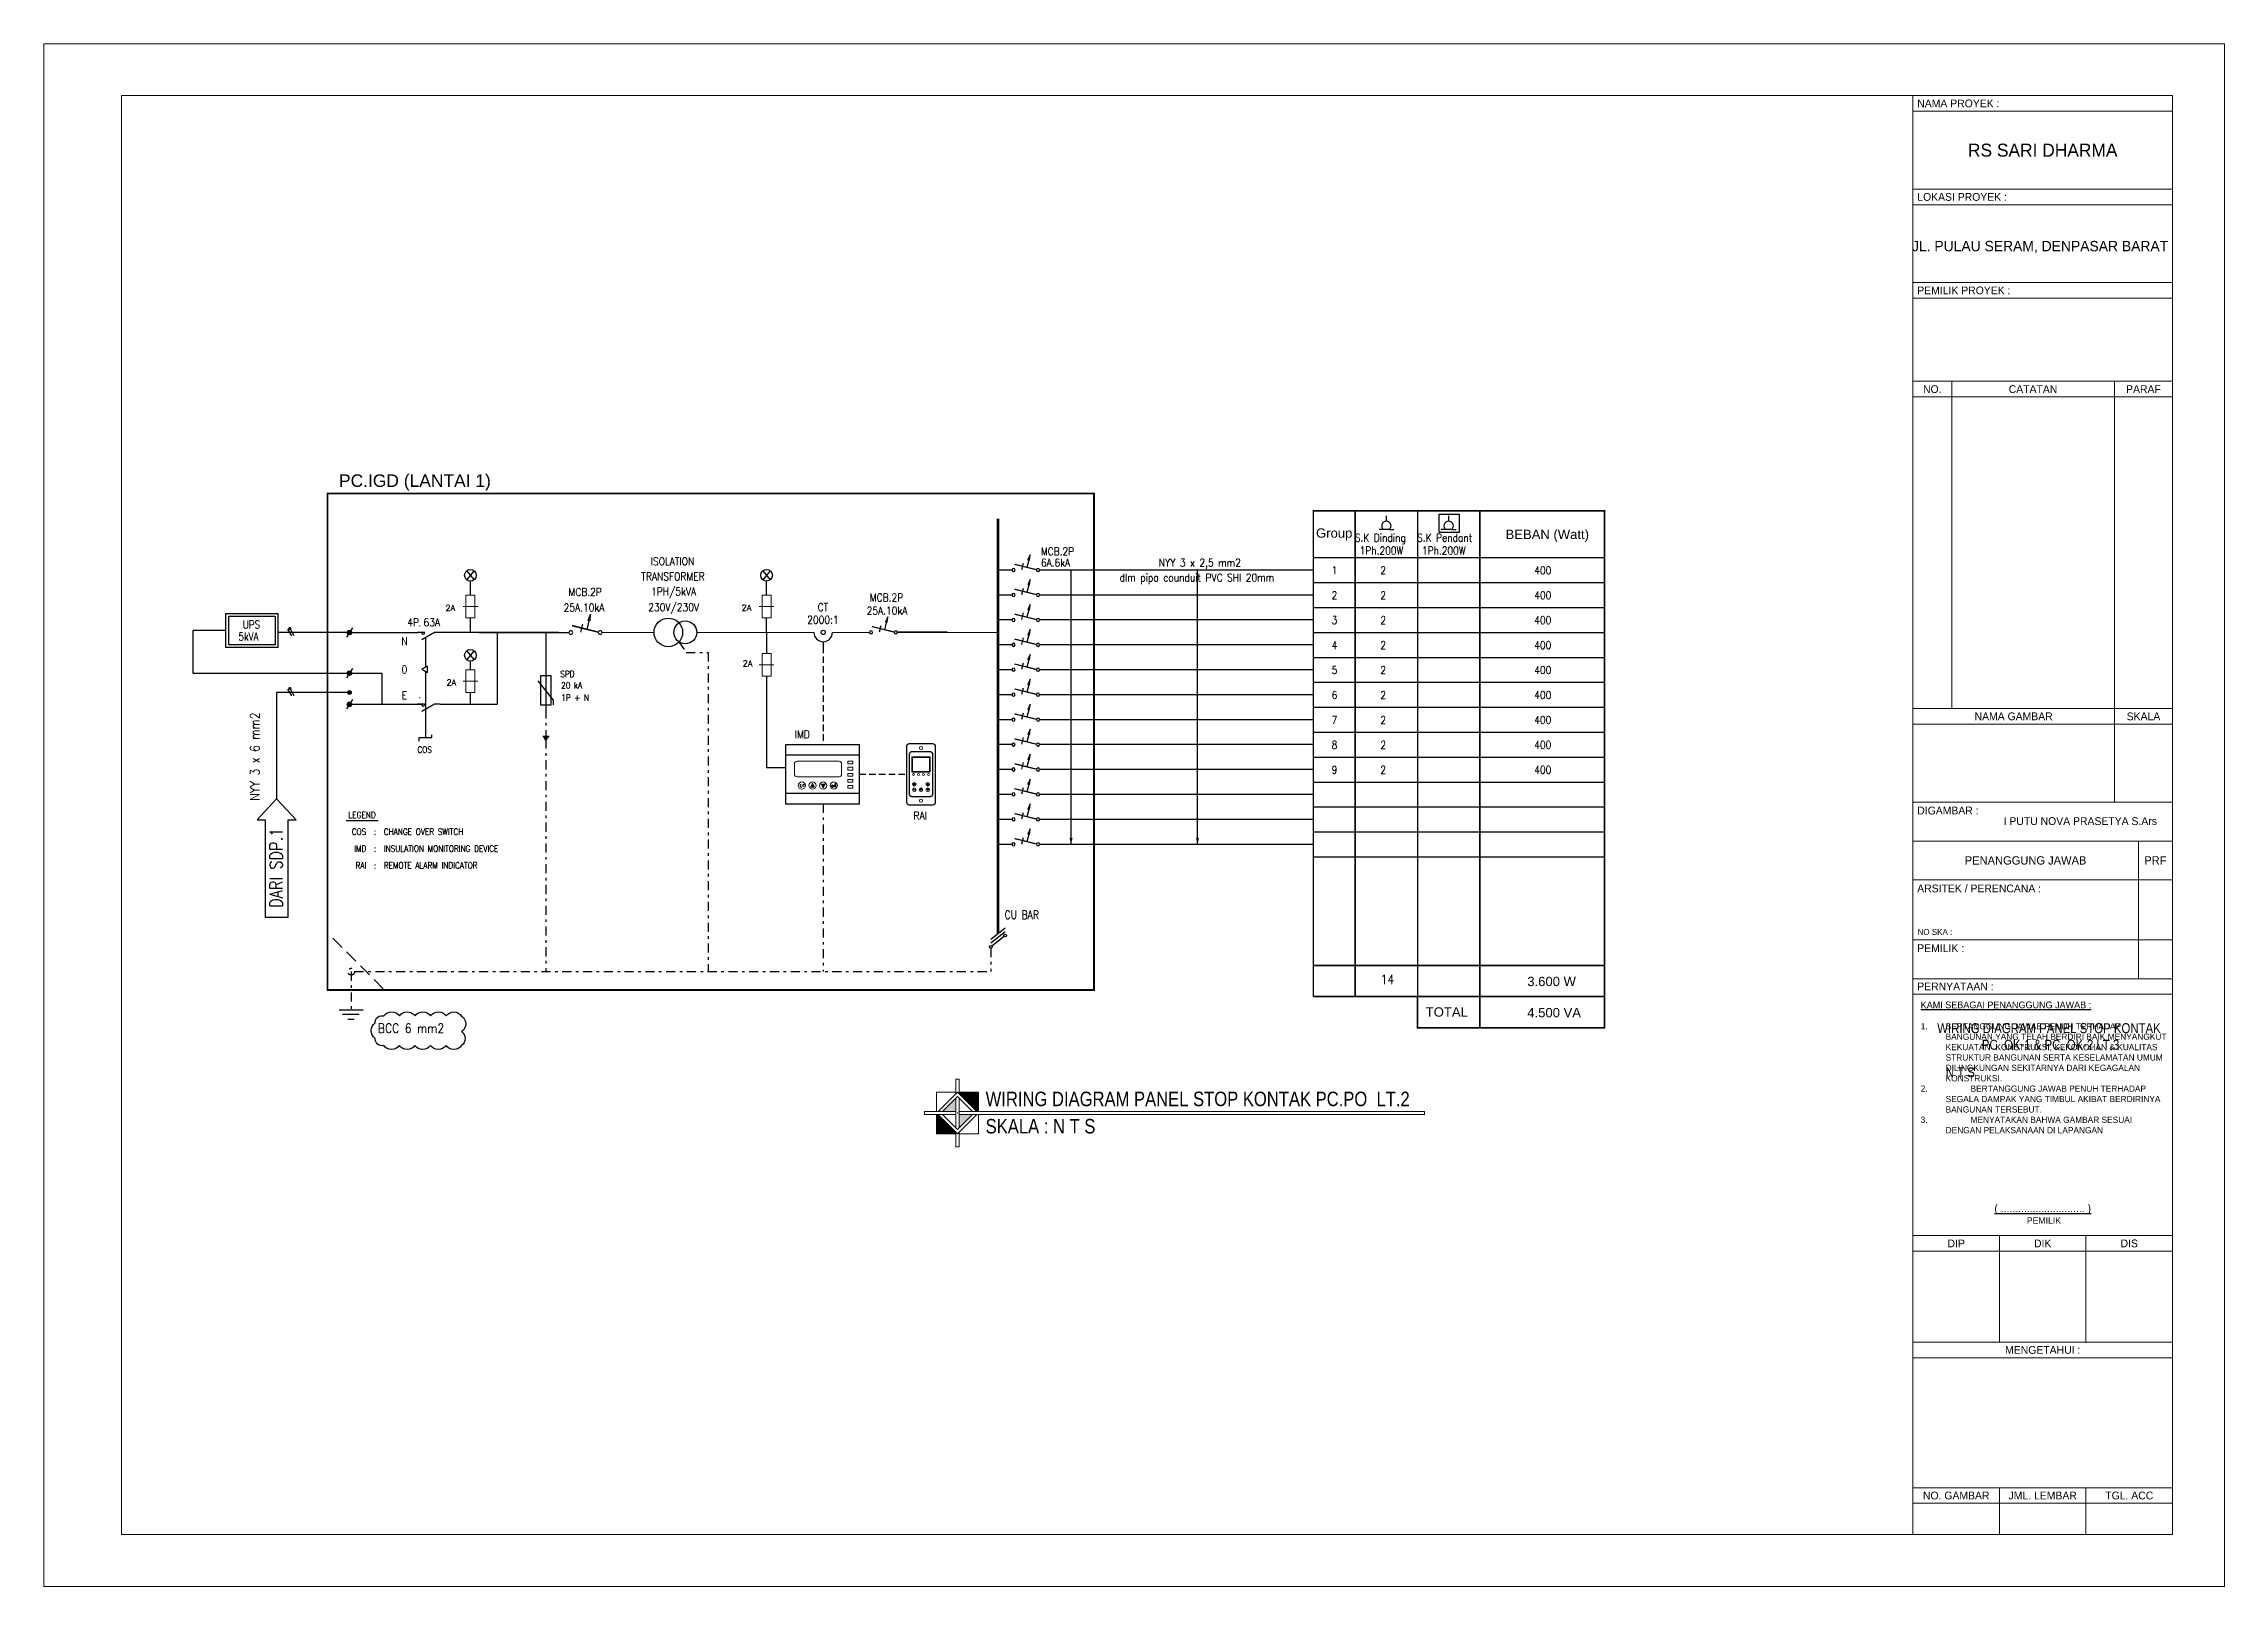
# Model space of a CAD drawing. Header units: inches. Extents: x 31310 to 32350, y 3900 to 5049.
# Drawn here: x 31687.4 to 31771.4, y 4480.9 to 4540.3 of the extents above; entities that cross this region are included whole.
import ezdxf
from ezdxf.enums import TextEntityAlignment as Align

# ---------------------------------------------------------------- set-up
doc = ezdxf.new("R2010")
doc.units = ezdxf.units.IN
doc.header["$MEASUREMENT"] = 0
for name, pattern in [('CACHE', [0.375, 0.25, -0.125]), ('CENTER2', [1.125, 0.75, -0.125, 0.125, -0.125]), ('DASHDOT', [1, 0.5, -0.25, 0, -0.25]), ('DASHED', [0.75, 0.5, -0.25]), ('HIDDEN', [0.375, 0.25, -0.125]), ('PHANTOM', [2.5, 1.25, -0.25, 0.25, -0.25, 0.25, -0.25])]:
    doc.linetypes.add(name, pattern=pattern)
for name, color, linetype in [('-KOP', 7, 'Continuous'), ('-LINE', 1, 'Continuous'), ('-PANEL', 1, 'Continuous'), ('-SK', 1, 'Continuous'), ('-TXT', 7, 'Continuous'), ('0-WRG', 5, 'Continuous'), ('4-E-TXT', 3, 'Continuous'), ('CC-CBL', 6, 'Continuous'), ('dg', 8, 'Continuous'), ('DIM', 1, 'Continuous'), ('E-CAB', 6, 'Continuous'), ('GENIE_CIVIL', 112, 'Continuous'), ('LINE', 4, 'CENTER2'), ('LL', 6, 'Continuous'), ('PNL', 5, 'Continuous'), ('POINTILLE_MOYEN', 140, 'CACHE'), ('TABEL', 7, 'Continuous'), ('TEX', 7, 'Continuous'), ('TEXT', 7, 'Continuous'), ('TEXTKOP', 7, 'Continuous'), ('TXT-ME', 7, 'Continuous'), ('U_DATA', 1, 'Continuous'), ('U_REP', 2, 'Continuous'), ('u_symf', 255, 'Continuous'), ('u_symg', 151, 'Continuous'), ('u_type', 255, 'Continuous'), ('WIRING', 4, 'Continuous')]:
    doc.layers.add(name, color=color, linetype=linetype)
for name, color, linetype, lineweight in [('A-FURN-EQPM', 177, 'Continuous', 0), ('US 0 Sanitair', 9, 'Continuous', 0), ('US-Elevation', 9, 'Continuous', 5), ('US-Text', 42, 'Continuous', 5)]:
    doc.layers.add(name, color=color, linetype=linetype, lineweight=lineweight)
doc.layers.add('dinding', color=252, linetype='Continuous', lineweight=9, true_color=0x878787)
doc.styles.add('1 100', font='GOTHIC.TTF')
doc.styles.add('1 200', font='GOTHIC.TTF', dxfattribs={"height": 300})
doc.styles.add('ARIAL', font='arial.ttf')
doc.styles.add('Arial Narrow', font='ARIALN.TTF')
doc.styles.add('Grap', font='')
doc.styles.add('HF-SM', font='SIMPLEX.SHX', dxfattribs={"width": 0.9, "height": 2.5})
doc.styles.add('Q', font='romans.shx', dxfattribs={"width": 0.7, "height": 180})
doc.styles.add('RomanS', font='romans.shx')
doc.styles.add('TXT', font='romans.shx', dxfattribs={"width": 0.85, "height": 0.25})
doc.styles.get('Grap').set_extended_font_data('Graphite Light')
doc.dimstyles.new('dim200', dxfattribs={"dimscale": 2, "dimtxt": 0.17, "dimasz": 0.12, "dimexe": 0.15, "dimexo": 0.1, "dimgap": 0.06, "dimtad": 1, "dimdec": 1, "dimlfac": 100, "dimzin": 12, "dimdsep": 46, "dimtxsty": 'Grap', "dimblk": 'ar1', "dimcen": 0.09, "dimclrd": 243, "dimclre": 243, "dimclrt": 256, "dimadec": 0, "dimazin": 0, "dimtfac": 1, "dimtdec": 1, "dimtix": 1, "dimtmove": 0, "dimatfit": 3, "dimldrblk": 'ar2', "dimfxl": 1, "dimtolj": 1, "dimtzin": 0, "dimarcsym": 0})

# ---------------------------------------------------------------- blocks, each defined once
blk = doc.blocks.new('erthrhhrthre')
for p, q in [((-229.5, 130.04), (-229.5, 40.94)), ((-103.5, 130.04), (-229.5, 130.04)), ((-103.5, 40.94), (-103.5, 130.04)), ((-121.5, 121.64), (-106.5, 121.64)), ((-121.5, 116.24), (-106.5, 116.24)), ((-121.5, 110.54), (-106.5, 110.54)), ((-121.5, 91.64), (-106.5, 91.64)), ((-121.5, 86.24), (-106.5, 86.24)), ((-121.5, 83.99), (-106.5, 83.99)), ((-121.5, 76.04), (-106.5, 76.04)), ((-121.5, 61.2), (-106.5, 61.2)), ((-121.5, 55.05), (-106.5, 55.05)), ((-121.5, 46.64), (-106.5, 46.64)), ((-229.5, 40.94), (-103.5, 40.94))]:
    blk.add_line(p, q)
at = {"color": 5}
for p, q in [((-225, 127.04), (-225, 43.94)), ((-106.5, 127.04), (-225, 127.04)), ((-121.5, 43.94), (-121.5, 127.04)), ((-106.5, 43.94), (-106.5, 127.04)), ((-225, 43.94), (-106.5, 43.94))]:
    blk.add_line(p, q, dxfattribs=at)
at = {"ltscale": 8}
for p, q in [((-121.5, 126.14), (-106.5, 126.14)), ((-121.5, 120.74), (-106.5, 120.74)), ((-121.5, 115.34), (-106.5, 115.34)), ((-121.5, 109.64), (-106.5, 109.64)), ((-119.25, 91.64), (-119.25, 110.54)), ((-109.86, 86.24), (-109.86, 110.54)), ((-121.5, 90.74), (-106.5, 90.74)), ((-108.47, 83.99), (-108.47, 76.04)), ((-121.5, 81.74), (-106.5, 81.74)), ((-121.5, 78.29), (-106.5, 78.29)), ((-121.5, 75.14), (-106.5, 75.14)), ((-116.5, 61.2), (-116.5, 55.05)), ((-111.5, 61.2), (-111.5, 55.05)), ((-121.5, 60.3), (-106.5, 60.3)), ((-121.5, 54.15), (-106.5, 54.15)), ((-121.5, 45.74), (-106.5, 45.74))]:
    blk.add_line(p, q, dxfattribs=at)
at = {"ltscale": 5}
for p, q in [((-116.5, 43.94), (-116.5, 46.64)), ((-111.5, 43.94), (-111.5, 46.64))]:
    blk.add_line(p, q, dxfattribs=at)
at = {"layer": 'A-FURN-EQPM', "color": 0, "linetype": 'ByBlock', "lineweight": -2, "ltscale": 0.25}
blk.add_lwpolyline([(-229.5, 40.94), (-103.5, 40.94), (-103.5, 130.04), (-229.5, 130.04)], close=True, dxfattribs=at)
at = {"layer": 'TEXTKOP', "style": '1 100'}
for s, height, p in [('NAMA PROYEK :', 0.45, (-121.25, 126.59)), ('LOKASI PROYEK :', 0.45, (-121.25, 121.19)), ('PEMILIK PROYEK :', 0.45, (-121.25, 115.79)), ('DIGAMBAR :', 0.45, (-121.25, 85.75)), ('I PUTU NOVA PRASETYA S.Ars', 0.45, (-116.26, 85.14)), ('ARSITEK / PERENCANA :', 0.45, (-121.25, 81.25)), ('NO SKA :', 0.346, (-121.23, 78.74)), ('PEMILIK :', 0.45, (-121.25, 77.8)), ('PERNYATAAN :', 0.45, (-121.25, 75.59))]:
    blk.add_text(s, height=height, dxfattribs=at).set_placement(p, align=Align.MIDDLE_LEFT)
at = {"layer": 'TEXTKOP', "style": '1 100', "oblique": 0}
for s, height, p in [('RS SARI DHARMA', 0.75, (-114, 123.89)), ('JL. PULAU SERAM, DENPASAR BARAT ', 0.6, (-114.04, 118.35))]:
    blk.add_text(s, height=height, rotation=359.9915, dxfattribs=at).set_placement(p, align=Align.MIDDLE_CENTER)
at = {"layer": 'TEXTKOP', "style": '1 100'}
for s, height, p in [('NO.', 0.45, (-120.38, 110.09)), ('CATATAN', 0.45, (-114.56, 110.09)), ('PARAF', 0.45, (-108.18, 110.09)), ('NAMA GAMBAR', 0.45, (-115.68, 91.19)), ('SKALA', 0.45, (-108.18, 91.19)), ('PENANGGUNG JAWAB', 0.48, (-114.99, 82.87)), ('PRF', 0.48, (-107.49, 82.87)), ('MENGETAHUI :', 0.45, (-114, 54.6)), ('NO. GAMBAR', 0.45, (-119, 46.19)), ('JML. LEMBAR', 0.45, (-114, 46.19)), ('TGL. ACC', 0.45, (-109, 46.19))]:
    blk.add_text(s, height=height, dxfattribs=at).set_placement(p, align=Align.MIDDLE_CENTER)
for s, p in [('DIP', (-119, 60.75)), ('DIK', (-114, 60.75)), ('DIS', (-109, 60.75))]:
    blk.add_text(s, height=0.45, dxfattribs=at).set_placement(p, align=Align.MIDDLE)
at = {"layer": 'TEXTKOP', "ltscale": 5, "style": '1 200'}
for s, insert, char_height, width, attachment_point in [('{\\H1.083x;\\LKAMI SEBAGAI PENANGGUNG JAWAB :\\P\\H0.9234x;\\P\\pxt4;}1. ^IBERTANGGUNG JAWAB PENUH TERHADAP  ^I^IBANGUNAN YANG TELAH BERDIRI BAIK MENYANGKUT ^IKEKUATAN ^IKONSTRUKSI, KEKOKOHAN & KUALITAS ^ISTRUKTUR BANGUNAN SERTA KESELAMATAN UMUM ^IDILINGKUNGAN SEKITARNYA DARI KEGAGALAN ^IKONSTRUKSI.\\P\\pi-4,l4,t8;2.^IBERTANGGUNG JAWAB PENUH TERHADAP SEGALA DAMPAK YANG TIMBUL AKIBAT BERDIRINYA BANGUNAN TERSEBUT.\\P3.^IMENYATAKAN BAHWA GAMBAR SESUAI DENGAN PELAKSANAAN DI LAPANGAN', (-121.05, 74.72), 0.36, 14.2351, 1), ('{\\L( ............................. )\\P\\H0.8333x;\\l PEMILIK}', (-114, 63.01), 0.45, 15, 2)]:
    blk.add_mtext(s, dxfattribs=dict(at, insert=insert, char_height=char_height, width=width, attachment_point=attachment_point))
blk = doc.blocks.new('ar1')
at = {"color": 251, "ltscale": 0.13}
for p, q in [((1.06, 0), (-1.06, 0)), ((0, 1.06), (0, -1.06))]:
    blk.add_line(p, q, dxfattribs=at)
at = {"color": 5, "ltscale": 0.13}
blk.add_line((-0.5, -0.5), (0.5, 0.5), dxfattribs=at)
blk = doc.blocks.new('ar2')
at = {"layer": 'dg', "color": 251, "ltscale": 0.13}
for points in [[(-0.91, 0), (-1.08, 0.25), (0, 0)], [(-0.91, 0), (-1.08, -0.25), (0, 0)]]:
    blk.add_solid(points, dxfattribs=at)
at = {"layer": 'DIM', "color": 251, "ltscale": 0.13}
blk.add_line((0, 0), (-1.29, 0), dxfattribs=at)
blk = doc.blocks.new('_ClosedBlank')
at = {"color": 0, "linetype": 'ByBlock', "lineweight": -2}
for p, q in [((-1, 0.17), (0, 0)), ((-1, 0.17), (-1, -0.17)), ((0, 0), (-1, -0.17))]:
    blk.add_line(p, q, dxfattribs=at)
blk = doc.blocks.new('-mcb1p')
at = {"layer": '-LINE', "color": 7}
blk.add_line((0.516, 0.014), (0.465, 0.222), dxfattribs=at)
at = {"layer": '-LINE', "color": 2, "const_width": 0.04}
blk.add_lwpolyline([(0.049, 0.01), (0.755, 0.185)], dxfattribs=at)
at = {"layer": '-LINE', "color": 7}
blk.add_lwpolyline([(0.3, 0.318), (0.357, 0.086)], dxfattribs=at)
at = {"layer": '-LINE', "color": 2}
for centre in [(0, 0), (0.787, 0)]:
    blk.add_circle(centre, 0.05, dxfattribs=at)
at = {"layer": '-LINE', "color": 7, "xscale": 0.1800000000000017, "yscale": 0.1800000000000017, "zscale": 0.1800000000000017, "rotation": 103.8965061037899}
blk.add_blockref('_ClosedBlank', (0.257, 0.493), dxfattribs=at)
blk = doc.blocks.new('-STOP KONTAK')
at = {"layer": '-SK'}
for p, q in [((-0.092, 0), (-0.236, 0)), ((0.092, 0), (-0.092, 0)), ((0, 0.269), (0, 0.443)), ((0.092, 0), (0.236, 0))]:
    blk.add_line(p, q, dxfattribs=at)
blk.add_arc((0, 0.119), 0.15, 307.72368, 232.27632, dxfattribs=at)
blk = doc.blocks.new('nvdghcusdyfb')
at = {"layer": 'US-Text', "ltscale": 5}
h = blk.add_hatch(color=256, dxfattribs=at)
h.paths.add_polyline_path([(-6.862, 0.036), (-6.862, 0.339), (-7.166, 0.036)])
h.paths.add_polyline_path([(-6.487, -0.036), (-6.79, -0.036), (-6.79, -0.339)])
for points in [[(-6.79, 0.477), (-6.79, 0.441), (-6.385, 0.036), (-6.349, 0.036), (-6.349, 0.477)], [(-7.268, -0.036), (-7.304, -0.036), (-7.304, -0.477), (-6.862, -0.477), (-6.862, -0.441)]]:
    blk.add_hatch(color=256, dxfattribs=at).paths.add_polyline_path(points)
for p, q in [((-6.862, 0.441), (-6.862, 0.769)), ((-6.79, 0.769), (-6.862, 0.769)), ((-6.79, 0.441), (-6.79, 0.769)), ((-7.581, 0.036), (-6.862, 0.036)), ((-7.581, 0.036), (-7.581, -0.036)), ((-6.862, 0.477), (-7.304, 0.477)), ((-7.304, 0.036), (-7.304, 0.477)), ((-6.862, -0.339), (-6.862, 0.339)), ((-6.79, 0.477), (-6.349, 0.477)), ((-6.79, -0.339), (-6.79, 0.339)), ((-6.349, 0.036), (-6.349, 0.477)), ((-7.581, -0.036), (-6.862, -0.036)), ((-7.304, -0.036), (-7.304, -0.477)), ((-6.862, -0.477), (-7.304, -0.477)), ((-6.862, -0.769), (-6.862, -0.441)), ((-6.79, -0.769), (-6.79, -0.441)), ((-6.79, -0.477), (-6.349, -0.477)), ((-6.349, -0.036), (-6.349, -0.477)), ((-6.79, -0.769), (-6.862, -0.769))]:
    blk.add_line(p, q, dxfattribs=at)
for points in [[(-7.268, 0.036), (-6.826, 0.477), (-6.385, 0.036)], [(-7.166, 0.036), (-6.826, 0.375), (-6.487, 0.036)], [(-6.385, -0.036), (-6.826, -0.477), (-7.268, -0.036)], [(-6.487, -0.036), (-6.826, -0.375), (-7.166, -0.036)]]:
    blk.add_lwpolyline(points, dxfattribs=at)
blk.add_point((-6.826, 0), dxfattribs=at)
blk = doc.blocks.new('uni149')
at = {"layer": 'u_symf', "color": 0, "linetype": 'ByBlock', "lineweight": -2}
for radius in [1, 0.8, 0.6, 0.4, 0.2]:
    blk.add_circle((0, 0), radius, dxfattribs=at)
at = {"layer": 'u_type', "linetype": 'Continuous', "lineweight": -2, "style": 'RomanS', "flags": 9}
blk.add_attdef('TYPE', text='', height=2.5, dxfattribs=at).set_placement((0, 0), align=Align.CENTER)
blk = doc.blocks.new('uni037')
at = {"layer": 'u_symf', "color": 0, "linetype": 'ByBlock', "lineweight": -2}
for p, q in [((1.666, 1.272), (2.143, 1.75)), ((2.273, 1.738), (1.677, 1.142)), ((1.956, 1.704), (1.711, 1.459)), ((1.713, 1.037), (2.378, 1.702)), ((2.466, 1.649), (1.766, 0.949)), ((1.834, 0.875), (2.54, 1.581)), ((2.599, 1.499), (1.917, 0.816)), ((2.015, 0.773), (2.642, 1.4)), ((2.664, 1.281), (2.134, 0.751)), ((2.291, 0.766), (2.649, 1.124))]:
    blk.add_line(p, q, dxfattribs=at)
for points in [[(1.732, 2.5), (-1.732, 0.5)], [(-1.732, -1), (1.732, 1)]]:
    blk.add_lwpolyline(points, dxfattribs=at)
blk.add_circle((2.165, 1.25), 0.5, dxfattribs=at)
at = {"layer": 'u_type', "linetype": 'Continuous', "lineweight": -2, "style": 'RomanS', "flags": 9}
blk.add_attdef('TYPE', text='', height=2.5, dxfattribs=at).set_placement((0, 5), align=Align.CENTER)
blk = doc.blocks.new('uni004')
at = {"layer": 'u_symf', "color": 0, "linetype": 'ByBlock', "lineweight": -2}
for points in [[(0, -3.25), (0, 0)], [(0, -10), (0, -7.5), (-3.16, -1.96)]]:
    blk.add_lwpolyline(points, dxfattribs=at)
blk.add_lwpolyline([(0, -1.75, 1), (0, -3.25)], format="xyb", dxfattribs=at)
at = {"layer": 'U_DATA', "linetype": 'Continuous', "style": 'RomanS'}
blk.add_attdef('CALIBRE', text='', height=2, dxfattribs=at).set_placement((2.46, -0.09), align=Align.MIDDLE_LEFT)
at = {"layer": 'U_REP', "linetype": 'Continuous', "style": 'RomanS'}
blk.add_attdef('REPERE', text='', height=2.5, dxfattribs=at).set_placement((-3.97, -0.38), align=Align.MIDDLE_RIGHT)
at = {"layer": 'u_type', "linetype": 'Continuous', "style": 'RomanS', "flags": 9}
blk.add_attdef('TYPE', text='', height=2.5, dxfattribs=at).set_placement((0, 0), align=Align.CENTER)
blk = doc.blocks.new('uni074')
at = {"layer": 'u_symf', "color": 0, "linetype": 'ByBlock', "lineweight": -2}
blk.add_lwpolyline([(-1.732, -1), (0, 2), (1.7321, -1), (-1.732, -1)], dxfattribs=at)
at = {"layer": 'u_type', "linetype": 'Continuous', "style": 'RomanS', "flags": 9}
blk.add_attdef('TYPE', text='', height=2.5, dxfattribs=at).set_placement((0, 0), align=Align.CENTER)

msp = doc.modelspace()

# ---------------------------------------------------------------- hatches: boundary and pattern name
at = {"layer": 'dinding'}
h = msp.add_hatch(color=8, dxfattribs=at)
h.dxf.hatch_style = 1
h.paths.add_polyline_path([(31716.968, 4511.817), (31716.892, 4511.663), (31716.968, 4511.663), (31717.043, 4511.663)])
h = msp.add_hatch(color=8, dxfattribs=at)
h.dxf.hatch_style = 1
h.paths.add_polyline_path([(31717.454, 4511.778), (31717.378, 4511.778), (31717.303, 4511.778), (31717.378, 4511.624)])
h = msp.add_hatch(color=8, dxfattribs=at)
h.dxf.hatch_style = 1
h.paths.add_polyline_path([(31717.869, 4511.785), (31717.833, 4511.785), (31717.833, 4511.721), (31717.746, 4511.721), (31717.746, 4511.753), (31717.691, 4511.696), (31717.746, 4511.637), (31717.746, 4511.67), (31717.869, 4511.67)])
h = msp.add_hatch(color=8, dxfattribs=at)
h.dxf.hatch_style = 1
h.paths.add_polyline_path([(31721.409, 4511.813), (31721.371, 4511.736), (31721.409, 4511.736), (31721.447, 4511.736)])
h = msp.add_hatch(color=8, dxfattribs=at)
h.dxf.hatch_style = 1
h.paths.add_polyline_path([(31721.447, 4511.594), (31721.409, 4511.594), (31721.371, 4511.594), (31721.409, 4511.517)])

# ---------------------------------------------------------------- linework, layer by layer
at = {"layer": '-LINE'}
for p, q in [((31740.274, 4522.297), (31740.274, 4503.595)), ((31740.274, 4522.297), (31740.274, 4503.595)), ((31742.674, 4522.297), (31742.674, 4502.395)), ((31742.674, 4522.297), (31742.674, 4502.395)), ((31742.674, 4522.297), (31742.674, 4502.395)), ((31747.474, 4521.397), (31747.474, 4512.938)), ((31724.653, 4520.017), (31724.112, 4520.017)), ((31736.262, 4520.017), (31725.717, 4520.017)), ((31724.653, 4519.057), (31724.112, 4519.057)), ((31736.262, 4519.057), (31725.717, 4519.057)), ((31699.134, 4517.612), (31696.374, 4517.612)), ((31724.653, 4518.097), (31724.112, 4518.097)), ((31736.262, 4518.097), (31725.717, 4518.097)), ((31717.382, 4517.261), (31717.382, 4517.068)), ((31724.653, 4517.137), (31724.112, 4517.137)), ((31736.262, 4517.137), (31725.717, 4517.137)), ((31724.653, 4516.177), (31724.112, 4516.177)), ((31736.262, 4516.177), (31725.717, 4516.177)), ((31699.134, 4515.306), (31696.328, 4515.306)), ((31696.328, 4515.306), (31696.328, 4511.21)), ((31724.653, 4515.217), (31724.112, 4515.217)), ((31736.262, 4515.217), (31725.717, 4515.217)), ((31724.653, 4514.257), (31724.112, 4514.257)), ((31736.262, 4514.257), (31725.717, 4514.257)), ((31724.653, 4513.297), (31724.112, 4513.297)), ((31736.262, 4513.297), (31725.717, 4513.297)), ((31724.653, 4512.337), (31724.112, 4512.337)), ((31736.262, 4512.337), (31725.717, 4512.337)), ((31724.653, 4511.377), (31724.112, 4511.377)), ((31736.262, 4511.377), (31725.717, 4511.377)), ((31724.653, 4510.417), (31724.112, 4510.417)), ((31736.262, 4510.417), (31725.717, 4510.417)), ((31724.653, 4509.457), (31724.112, 4509.457)), ((31736.262, 4509.457), (31725.717, 4509.457))]:
    msp.add_line(p, q, dxfattribs=at)
at = {"layer": '-LINE', "color": 8}
for p, q in [((31703.647, 4519.986), (31703.937, 4519.641)), ((31703.937, 4519.986), (31703.647, 4519.641)), ((31715.054, 4519.992), (31715.344, 4519.647)), ((31715.344, 4519.992), (31715.054, 4519.647)), ((31736.262, 4519.537), (31747.474, 4519.537)), ((31736.262, 4518.577), (31747.474, 4518.577)), ((31736.262, 4517.617), (31747.474, 4517.617)), ((31703.647, 4516.906), (31703.937, 4516.561)), ((31703.937, 4516.906), (31703.647, 4516.561)), ((31736.262, 4516.657), (31747.474, 4516.657)), ((31736.262, 4515.697), (31747.474, 4515.697)), ((31736.262, 4514.737), (31747.474, 4514.737)), ((31736.262, 4513.777), (31747.474, 4513.777)), ((31736.262, 4512.817), (31747.474, 4512.817)), ((31736.262, 4511.857), (31747.474, 4511.857)), ((31736.262, 4510.897), (31747.474, 4510.897)), ((31736.262, 4509.937), (31747.474, 4509.937)), ((31736.262, 4508.977), (31747.474, 4508.977)), ((31736.262, 4504.795), (31747.474, 4504.795)), ((31736.262, 4503.595), (31747.474, 4503.595)), ((31736.262, 4503.595), (31747.474, 4503.595))]:
    msp.add_line(p, q, dxfattribs=at)
at = {"layer": '-LINE', "color": 7, "linetype": 'DASHDOT', "ltscale": 0.7}
for p, q in [((31706.701, 4514.657), (31706.701, 4513.62)), ((31706.701, 4513.493), (31706.701, 4504.555)), ((31723.838, 4505.461), (31723.838, 4504.555)), ((31699.202, 4504.555), (31699.202, 4503.09)), ((31699.331, 4504.555), (31723.838, 4504.555))]:
    msp.add_line(p, q, dxfattribs=at)
at = {"layer": '-LINE', "color": 8, "linetype": 'HIDDEN', "ltscale": 2}
msp.add_line((31700.438, 4503.898), (31698.289, 4506.054), dxfattribs=at)
at = {"layer": '-LINE', "color": 7}
for p, q in [((31723.838, 4505.811), (31724.387, 4506.249)), ((31723.838, 4505.662), (31724.387, 4506.1)), ((31723.878, 4505.545), (31724.347, 4505.919)), ((31698.743, 4503.09), (31699.661, 4503.09)), ((31698.87, 4502.914), (31699.503, 4502.914)), ((31699.071, 4502.732), (31699.319, 4502.732))]:
    msp.add_line(p, q, dxfattribs=at)
at = {"layer": '-LINE', "elevation": 0}
for points, const_width in [([(31724.112, 4521.995), (31724.112, 4506.03)], 0.096), ([(31737.874, 4522.297), (31737.874, 4503.595)], 0.06), ([(31742.674, 4522.297), (31742.674, 4502.395)], 0.06), ([(31736.262, 4520.497), (31747.474, 4520.497)], 0.06)]:
    msp.add_lwpolyline(points, dxfattribs=dict(at, const_width=const_width))
at = {"layer": '-LINE', "const_width": 0.06}
for points in [[(31736.262, 4503.595), (31736.262, 4522.297), (31747.474, 4522.297), (31747.474, 4502.395)], [(31736.262, 4504.795), (31747.474, 4504.795)], [(31736.262, 4503.595), (31747.474, 4503.595)], [(31747.474, 4503.595), (31747.474, 4502.395), (31740.274, 4502.395), (31740.274, 4503.595)]]:
    msp.add_lwpolyline(points, dxfattribs=at)
at = {"layer": '-LINE', "elevation": 0}
msp.add_lwpolyline([(31694.378, 4517.688), (31693.101, 4517.688), (31693.101, 4516.046), (31699.152, 4516.046)], dxfattribs=at)
at = {"layer": '-LINE', "color": 7, "linetype": 'DASHDOT', "ltscale": 0.7}
for points, elevation in [([(31711.827, 4517.251), (31712.104, 4516.841), (31712.95, 4516.841), (31712.95, 4504.555)], 0), ([(31717.382, 4511.02), (31717.382, 4504.555)], -0.009)]:
    msp.add_lwpolyline(points, dxfattribs=dict(at, elevation=elevation))
at = {"layer": '-LINE'}
for centre in [(31715.199, 4519.82), (31703.792, 4519.813), (31703.792, 4516.734)]:
    msp.add_circle(centre, 0.225, dxfattribs=at)
at = {"layer": '-LINE', "color": 7}
for centre in [(31724.387, 4505.951), (31723.838, 4505.513)]:
    msp.add_circle(centre, 0.0516, dxfattribs=at)
at = {"layer": '-LINE', "color": 7, "linetype": 'DASHDOT', "ltscale": 0.7}
msp.add_circle((31699.202, 4504.555), 0.129, dxfattribs=at)
at = {"layer": '-LINE'}
msp.add_arc((31717.382, 4517.618), 0.358, 180, 0, dxfattribs=at)
at = {"layer": '-PANEL'}
for p, q in [((31718.779, 4513.289, -0.018), (31715.933, 4513.289, -0.018)), ((31715.933, 4513.289, -0.018), (31715.933, 4511.02, -0.018)), ((31718.779, 4512.886, -0.018), (31715.933, 4512.886, -0.018)), ((31718.779, 4511.02, -0.018), (31718.779, 4513.289, -0.018)), ((31715.933, 4511.422, -0.018), (31718.779, 4511.422, -0.018)), ((31715.933, 4511.02, -0.018), (31718.779, 4511.02, -0.018))]:
    msp.add_line(p, q, dxfattribs=at)
at = {"layer": '-PANEL', "elevation": -0.018}
msp.add_lwpolyline([(31720.69, 4510.982), (31721.609, 4510.982, 0.414214), (31721.71, 4511.083), (31721.71, 4513.226, 0.414214), (31721.609, 4513.326), (31720.69, 4513.326, 0.414214), (31720.59, 4513.226), (31720.59, 4511.083, 0.414214)], format="xyb", close=True, dxfattribs=at)
at = {"layer": '-PANEL', "linetype": 'CACHE', "ltscale": 20, "elevation": -0.018}
msp.add_lwpolyline([(31720.791, 4511.305), (31721.508, 4511.305, 0.414214), (31721.609, 4511.406), (31721.609, 4512.914, 0.414214), (31721.508, 4513.014), (31720.791, 4513.014, 0.414214), (31720.69, 4512.914), (31720.69, 4511.406, 0.414214)], format="xyb", close=True, dxfattribs=at)
at = {"layer": '-PANEL', "ltscale": 20, "elevation": -0.018}
for points in [[(31720.791, 4512.247), (31721.508, 4512.247), (31721.508, 4512.815), (31720.791, 4512.815)], [(31720.811, 4512.267), (31721.488, 4512.267), (31721.488, 4512.795), (31720.811, 4512.795)]]:
    msp.add_lwpolyline(points, close=True, dxfattribs=at)
at = {"layer": '-SK'}
msp.add_lwpolyline([(31741.113, 4522.165), (31741.872, 4522.165), (31741.872, 4521.468), (31741.113, 4521.468)], close=True, dxfattribs=at)
at = {"linetype": 'HIDDEN', "ltscale": 1000}
for p, q in [((31703.792, 4519.047), (31703.792, 4519.588)), ((31715.199, 4519.054), (31715.199, 4519.594)), ((31703.792, 4516.182), (31703.792, 4516.508))]:
    msp.add_line(p, q, dxfattribs=at)
at = {"color": 1, "linetype": 'DASHED', "ltscale": 0.5}
msp.add_line((31717.382, 4517.068), (31717.382, 4513.289), dxfattribs=at)
at = {"color": 1}
for p, q in [((31699.134, 4516.046), (31700.383, 4516.046)), ((31700.383, 4516.046), (31700.383, 4514.849))]:
    msp.add_line(p, q, dxfattribs=at)
at = {"color": 8, "elevation": 0}
msp.add_lwpolyline([(31694.378, 4518.345), (31696.374, 4518.345), (31696.374, 4517.031), (31694.378, 4517.031)], close=True, dxfattribs=at)
at = {"color": 2, "elevation": 0}
msp.add_lwpolyline([(31694.483, 4518.239), (31696.269, 4518.239), (31696.269, 4517.137), (31694.483, 4517.137)], close=True, dxfattribs=at)
at = {"color": 2}
for points, elevation in [([(31699.253, 4517.795), (31699.019, 4517.437)], -0.009), ([(31699.253, 4516.23), (31699.019, 4515.871)], -0.009), ([(31699.253, 4515.033), (31699.019, 4514.674)], -0.009), ([(31701.818, 4513.425), (31701.818, 4513.567), (31702.309, 4513.567), (31702.309, 4513.68)], 0)]:
    msp.add_lwpolyline(points, dxfattribs=dict(at, elevation=elevation))
at = {"color": 2, "linetype": 'HIDDEN', "elevation": -0.018}
msp.add_lwpolyline([(31718.779, 4512.154), (31720.59, 4512.154)], dxfattribs=at)
at = {"elevation": -0.007}
msp.add_lwpolyline([(31699.007, 4510.381), (31700.239, 4510.381)], dxfattribs=at)
at = {"color": 3}
msp.add_lwpolyline([(31703.455, 4501.715, -0.520567), (31702.855, 4501.715, -0.520567), (31702.255, 4501.715, -0.520567), (31701.655, 4501.715, -0.520567), (31701.055, 4501.715, -0.520567), (31700.455, 4501.715, -0.520567), (31700.125, 4501.985, -0.520567), (31700.125, 4502.585, -0.520567), (31700.46, 4502.85, -0.520567), (31701.06, 4502.85, -0.520567), (31701.66, 4502.85, -0.520567), (31702.26, 4502.85, -0.520567), (31702.86, 4502.85, -0.520567), (31703.455, 4502.845, -0.520567), (31703.455, 4502.245, -0.520567)], format="xyb", close=True, dxfattribs=at)
at = {"color": 1}
for centre, radius in [((31711.417, 4517.618), 0.551), ((31712.069, 4517.618), 0.44)]:
    msp.add_circle(centre, radius, dxfattribs=at)
at = {"layer": '0-WRG', "color": 9}
for p, q in [((31706.998, 4515.011, 0), (31706.404, 4515.759, 0)), ((31706.998, 4514.835, 0), (31706.998, 4515.011, 0))]:
    msp.add_line(p, q, dxfattribs=at)
at = {"layer": 'CC-CBL', "color": 9}
msp.add_line((31706.701, 4517.612), (31706.701, 4514.657), dxfattribs=at)
at = {"layer": 'dinding', "color": 1}
for p, q in [((31717.746, 4511.753), (31717.691, 4511.696)), ((31717.746, 4511.637), (31717.691, 4511.696)), ((31717.746, 4511.721), (31717.746, 4511.753)), ((31717.833, 4511.721), (31717.746, 4511.721)), ((31717.869, 4511.67), (31717.746, 4511.67)), ((31717.746, 4511.67), (31717.746, 4511.637))]:
    msp.add_line(p, q, dxfattribs=at)
at = {"layer": 'dinding', "color": 2}
for points, elevation in [([(31703.513, 4518.611), (31704.077, 4518.611)], 0), ([(31714.92, 4518.617), (31715.484, 4518.617)], 0), ([(31714.92, 4516.367), (31715.484, 4516.367)], 0), ([(31703.513, 4515.746), (31704.077, 4515.746)], 0), ([(31721.409, 4511.813), (31721.371, 4511.736), (31721.409, 4511.736)], -0.03), ([(31721.409, 4511.813), (31721.447, 4511.736), (31721.409, 4511.736)], -0.03), ([(31721.094, 4511.558), (31721.203, 4511.558)], -0.018), ([(31721.409, 4511.517), (31721.371, 4511.594), (31721.409, 4511.594)], -0.03), ([(31721.409, 4511.517), (31721.447, 4511.594), (31721.409, 4511.594)], -0.03)]:
    msp.add_lwpolyline(points, dxfattribs=dict(at, elevation=elevation))
at = {"layer": 'dinding', "color": 1, "elevation": 0}
msp.add_lwpolyline([(31716.375, 4512.655), (31717.991, 4512.655, -0.414214), (31718.091, 4512.555), (31718.091, 4512.159, -0.414214), (31717.991, 4512.058), (31716.375, 4512.058, -0.414214), (31716.274, 4512.159), (31716.274, 4512.555, -0.414214)], format="xyb", close=True, dxfattribs=at)
at = {"layer": 'dinding', "color": 2, "elevation": 0}
for points in [[(31718.326, 4512.655), (31718.527, 4512.655), (31718.527, 4512.551), (31718.326, 4512.551)], [(31718.326, 4512.423), (31718.527, 4512.423), (31718.527, 4512.319), (31718.326, 4512.319)], [(31718.326, 4512.19), (31718.527, 4512.19), (31718.527, 4512.087), (31718.326, 4512.087)], [(31718.326, 4511.958), (31718.527, 4511.958), (31718.527, 4511.854), (31718.326, 4511.854)], [(31718.326, 4511.726), (31718.527, 4511.726), (31718.527, 4511.622), (31718.326, 4511.622)]]:
    msp.add_lwpolyline(points, close=True, dxfattribs=at)
at = {"layer": 'dinding', "color": 1, "elevation": 0}
for points in [[(31716.968, 4511.817), (31716.892, 4511.663), (31716.968, 4511.663)], [(31716.968, 4511.817), (31717.043, 4511.663), (31716.968, 4511.663)], [(31717.378, 4511.624), (31717.303, 4511.778), (31717.378, 4511.778)], [(31717.378, 4511.624), (31717.454, 4511.778), (31717.378, 4511.778)], [(31717.833, 4511.721), (31717.833, 4511.785), (31717.869, 4511.785), (31717.869, 4511.67)]]:
    msp.add_lwpolyline(points, dxfattribs=at)
at = {"layer": 'dinding', "color": 2, "const_width": 0.0101, "elevation": -0.009}
msp.add_lwpolyline([(31721.175, 4511.552), (31721.175, 4511.526), (31721.123, 4511.526)], dxfattribs=at)
at = {"layer": 'dinding', "color": 1}
for centre, radius in [((31721.15, 4513.166, -0.018), 0.0617), ((31716.558, 4511.72), 0.139), ((31716.968, 4511.72), 0.139), ((31716.968, 4511.72), 0.139), ((31717.378, 4511.72), 0.139), ((31717.378, 4511.72), 0.139), ((31717.788, 4511.72), 0.139), ((31720.891, 4511.769, -0.03), 0.0708), ((31721.409, 4511.769, -0.03), 0.0708), ((31720.891, 4511.558, -0.03), 0.0708), ((31721.15, 4511.558, -0.018), 0.0708), ((31721.15, 4511.139, -0.018), 0.0617), ((31721.409, 4511.558, -0.03), 0.0708)]:
    msp.add_circle(centre, radius, dxfattribs=at)
at = {"layer": 'dinding', "color": 2}
for centre in [(31720.865, 4512.146, -0.018), (31721.055, 4512.146, -0.018), (31721.245, 4512.146, -0.018), (31721.435, 4512.146, -0.018)]:
    msp.add_circle(centre, 0.0363, dxfattribs=at)
msp.add_solid([(31721.112, 4511.526, -0.009), (31721.13, 4511.546, -0.009), (31721.13, 4511.508, -0.009)], dxfattribs=at)
at = {"layer": 'E-CAB', "color": 9, "elevation": 0}
msp.add_lwpolyline([(31706.891, 4514.819), (31706.511, 4514.819), (31706.511, 4515.958), (31706.891, 4515.958)], close=True, dxfattribs=at)
at = {"layer": 'LINE', "color": 4, "linetype": 'Continuous'}
for p, q in [((31706.577, 4513.62), (31706.824, 4513.62)), ((31706.607, 4513.578), (31706.795, 4513.578)), ((31706.636, 4513.535), (31706.765, 4513.535)), ((31706.666, 4513.493), (31706.736, 4513.493))]:
    msp.add_line(p, q, dxfattribs=at)
at = {"layer": 'LL', "linetype": 'Continuous', "elevation": 0}
msp.add_lwpolyline([(31696.328, 4511.21), (31695.582, 4510.396), (31695.882, 4510.396), (31695.882, 4506.655), (31696.775, 4506.655), (31696.775, 4510.396), (31697.075, 4510.396), (31696.328, 4511.21)], dxfattribs=at)
at = {"layer": 'PNL', "color": 7, "linetype": 'PHANTOM', "lineweight": 0, "ltscale": 0.9, "const_width": 0.0669}
msp.add_lwpolyline([(31727.814, 4522.967), (31698.289, 4522.967), (31698.289, 4503.848), (31727.814, 4503.848)], close=True, dxfattribs=at)
at = {"layer": 'POINTILLE_MOYEN', "color": 1, "lineweight": -2, "ltscale": 100}
for p, q in [((31702.067, 4517.416), (31702.067, 4516.28)), ((31702.067, 4516.117), (31702.067, 4513.567))]:
    msp.add_line(p, q, dxfattribs=at)
at = {"layer": 'TABEL', "color": 1, "linetype": 'Continuous'}
msp.add_line((31704.13, 4517.612), (31707.588, 4517.612), dxfattribs=at)
at = {"layer": 'u_symg', "color": 1, "lineweight": -2}
for p, q in [((31699.222, 4517.612), (31701.751, 4517.612)), ((31707.185, 4517.612), (31702.631, 4517.612)), ((31703.792, 4517.612), (31703.792, 4518.175)), ((31704.825, 4517.612), (31704.825, 4514.849)), ((31715.199, 4517.618), (31715.199, 4518.181)), ((31715.199, 4517.618), (31715.199, 4516.803)), ((31715.199, 4515.931), (31715.199, 4512.416, -0.009)), ((31703.792, 4514.849), (31703.792, 4515.31)), ((31699.222, 4514.849), (31701.949, 4514.849)), ((31702.631, 4514.849), (31704.825, 4514.849))]:
    msp.add_line(p, q, dxfattribs=at)
at = {"layer": 'u_symg', "color": 1, "lineweight": -2, "elevation": -0.009}
msp.add_lwpolyline([(31715.199, 4512.416), (31715.933, 4512.416)], dxfattribs=at)
at = {"layer": 'US-Elevation', "color": 1}
for p, q in [((31708.863, 4517.612), (31710.867, 4517.612)), ((31712.51, 4517.618), (31717.024, 4517.618)), ((31717.739, 4517.618), (31719.161, 4517.618)), ((31720.239, 4517.618), (31724.112, 4517.618)), ((31720.251, 4517.634), (31722.151, 4517.634))]:
    msp.add_line(p, q, dxfattribs=at)
at = {"layer": 'US-Elevation', "color": 1, "elevation": 0}
for points in [[(31703.618, 4519.047), (31703.967, 4519.047), (31703.967, 4518.175), (31703.618, 4518.175)], [(31715.025, 4519.054), (31715.374, 4519.054), (31715.374, 4518.181), (31715.025, 4518.181)], [(31715.025, 4515.931), (31715.374, 4515.931), (31715.374, 4516.803), (31715.025, 4516.803)], [(31703.618, 4516.182), (31703.967, 4516.182), (31703.967, 4515.31), (31703.618, 4515.31)]]:
    msp.add_lwpolyline(points, close=True, dxfattribs=at)
at = {"layer": 'US-Text', "elevation": 0}
msp.add_lwpolyline([(31722.616, 4499.174), (31740.543, 4499.174), (31740.543, 4499.053), (31722.616, 4499.053)], close=True, dxfattribs=at)
at = {"layer": 'WIRING'}
msp.add_circle((31717.382, 4517.618), 0.0816, dxfattribs=at)

# ---------------------------------------------------------------- block references
at = {"layer": '-LINE', "rotation": 3.41322171e-08}
for p, xscale, yscale, zscale in [((31725.657, 4520.019), -1.200000000000727, 1.199999999999818, 1.199999999999999), ((31725.657, 4519.059), -1.200000000000727, 1.199999999999818, 1.199999999999999), ((31725.657, 4518.099), -1.200000000000727, 1.199999999999818, 1.199999999999999), ((31708.791, 4517.612), -1.436350098658044, 1.436350098656955, 1.436350098657173), ((31720.178, 4517.618), -1.214595193355503, 1.214595193354583, 1.214595193354767), ((31725.657, 4517.139), -1.200000000000727, 1.199999999999818, 1.199999999999999), ((31725.657, 4516.179), -1.200000000000727, 1.199999999999818, 1.199999999999999), ((31725.657, 4515.219), -1.200000000000727, 1.199999999999818, 1.199999999999999), ((31725.657, 4514.259), -1.200000000000727, 1.199999999999818, 1.199999999999999), ((31725.657, 4513.299), -1.200000000000727, 1.199999999999818, 1.199999999999999), ((31725.657, 4512.339), -1.200000000000727, 1.199999999999818, 1.199999999999999), ((31725.657, 4511.379), -1.200000000000727, 1.199999999999818, 1.199999999999999), ((31725.657, 4510.419), -1.200000000000727, 1.199999999999818, 1.199999999999999), ((31725.657, 4509.459), -1.200000000000727, 1.199999999999818, 1.199999999999999)]:
    msp.add_blockref('-mcb1p', p, dxfattribs=dict(at, xscale=xscale, yscale=yscale, zscale=zscale))
at = {"layer": '-SK', "xscale": 1.200000000000727, "yscale": 1.200000000000727, "zscale": 1.200000000000727}
for p in [(31739.074, 4521.574), (31741.474, 4521.574)]:
    msp.add_blockref('-STOP KONTAK', p, dxfattribs=at)
at = {"layer": 'GENIE_CIVIL', "color": 1, "xscale": -0.0703525602957908, "yscale": 0.0703525602957908, "zscale": 0.0703525602957908, "rotation": 90}
msp.add_blockref('uni074', (31702.067, 4516.199), dxfattribs=at)
at = {"layer": 'u_symf', "lineweight": -2, "xscale": 0.073470138333505, "yscale": 0.073470138333505, "zscale": 0.073470138333505, "rotation": 90}
for p in [(31696.935, 4517.612), (31696.935, 4515.304)]:
    msp.add_blockref('uni037', p, dxfattribs=at)
at = {"layer": 'u_symg', "color": 1, "rotation": 90}
for p, xscale, yscale, zscale in [((31699.134, 4517.612), 0.0879407003697384, 0.0879407003697384, 0.0879407003697384), ((31699.134, 4517.612), 0.073470138333505, 0.073470138333505, 0.073470138333505), ((31699.134, 4516.046), 0.0879407003697384, 0.0879407003697384, 0.0879407003697384), ((31699.134, 4515.304), 0.073470138333505, 0.073470138333505, 0.073470138333505), ((31699.134, 4514.849), 0.0879407003697384, 0.0879407003697384, 0.0879407003697384)]:
    msp.add_blockref('uni149', p, dxfattribs=dict(at, xscale=xscale, yscale=yscale, zscale=zscale))
at = {"layer": 'u_symg', "color": 1, "lineweight": -2}
ref = msp.add_blockref('uni004', (31701.751, 4517.612), dxfattribs=dict(at, xscale=0.0879407003697384, yscale=0.0879407003697384, zscale=0.0879407003697384, rotation=90))
ref.add_attrib('CALIBRE', '.', dxfattribs={"layer": 'U_DATA', "linetype": 'Continuous', "height": 0.176, "rotation": 90, "style": 'RomanS'}).set_placement((31701.759, 4517.829), align=Align.MIDDLE_LEFT)
ref = msp.add_blockref('uni004', (31701.751, 4514.849), dxfattribs=dict(at, xscale=0.0879407003697384, yscale=0.0879407003697384, zscale=0.0879407003697384, rotation=90))
ref.add_attrib('CALIBRE', '.', dxfattribs={"layer": 'U_DATA', "linetype": 'Continuous', "height": 0.176, "rotation": 90, "style": 'RomanS'}).set_placement((31701.759, 4515.066), align=Align.MIDDLE_LEFT)
at = {"layer": 'US-Elevation', "color": 1, "xscale": 0.6666666666678794, "yscale": 0.6666666666678794, "zscale": 0.6666666666678794}
msp.add_blockref('erthrhhrthre', (31840.356, 4453.592), dxfattribs=at)
at = {"layer": 'US-Text', "xscale": 1.687477590479829, "yscale": 1.687477590479829, "zscale": 1.687477590479829}
msp.add_blockref('nvdghcusdyfb', (31734.074, 4499.114), dxfattribs=at)

# ---------------------------------------------------------------- texts
at = {"layer": '-KOP', "color": 2, "ltscale": 0.5, "style": 'ARIAL'}
for s, height, p in [('PC.IGD (LANTAI 1)', 0.48, (31698.731, 4523.221)), ('Group', 0.36, (31736.366, 4521.264)), ('BEBAN (Watt)', 0.36, (31743.666, 4521.211)), ('3.600 W', 0.36, (31744.502, 4503.998)), ('TOTAL ', 0.36, (31740.592, 4502.823)), ('4.500 VA', 0.36, (31744.502, 4502.798))]:
    msp.add_text(s, height=height, dxfattribs=at).set_placement(p)
at = {"layer": '-TXT', "style": 'TXT', "width": 0.85}
for s, height, p in [('MCB.2P', 0.3, (31725.769, 4520.586)), ('S.K Dinding', 0.3, (31737.86, 4521.111)), ('1Ph.200W', 0.3, (31738.044, 4520.62)), ('S.K Pendant', 0.3, (31740.26, 4521.111)), ('1Ph.200W', 0.3, (31740.444, 4520.62)), ('6A.6kA', 0.3, (31725.769, 4520.153)), ('NYY 3 x 2,5 mm2', 0.3, (31730.311, 4520.153)), ('1', 0.3, (31736.966, 4519.858)), ('dlm pipa counduit PVC SHI 20mm', 0.3, (31728.797, 4519.579)), ('2', 0.3, (31736.966, 4518.898)), ('3', 0.3, (31736.966, 4517.938)), ('4', 0.3, (31736.966, 4516.978)), ('5', 0.3, (31736.966, 4516.018)), ('6', 0.3, (31736.966, 4515.058)), ('7', 0.3, (31736.966, 4514.098)), ('8', 0.3, (31736.966, 4513.138)), ('9', 0.3, (31736.966, 4512.178)), ('CHANGE OVER SWITCH', 0.24292, (31700.457, 4509.82)), ('RAI', 0.3016, (31720.861, 4510.41)), ('INSULATION MONITORING DEVICE', 0.24292, (31700.457, 4509.171)), ('REMOTE ALARM INDICATOR', 0.24292, (31700.457, 4508.523)), ('BCC 6 mm2', 0.36, (31700.227, 4502.195, 0.008))]:
    msp.add_text(s, height=height, dxfattribs=at).set_placement(p)
for s, height, p in [('ISOLATION', 0.3016, (31711.575, 4520.2)), ('2', 0.3, (31738.954, 4519.858)), ('400', 0.3, (31745.098, 4519.858)), ('MCB.2P', 0.3016, (31708.212, 4519.022)), ('TRANSFORMER', 0.30165, (31711.597, 4519.619)), ('25A.10kA', 0.3016, (31708.17, 4518.423)), ('CT', 0.3016, (31717.371, 4518.438)), ('25A.10kA', 0.3016, (31719.841, 4518.304)), ('MCB.2P', 0.3016, (31719.82, 4518.81)), ('2', 0.3, (31738.954, 4518.898)), ('400', 0.3, (31745.098, 4518.898)), ('4P 63A', 0.3016, (31701.992, 4517.854)), ('2000:1', 0.3016, (31717.371, 4517.953)), ('2', 0.3, (31738.954, 4517.938)), ('400', 0.3, (31745.098, 4517.938)), ('N', 0.302, (31701.251, 4517.126)), ('2', 0.3, (31738.954, 4516.978)), ('400', 0.3, (31745.098, 4516.978)), ('0', 0.302, (31701.251, 4516.038)), ('2', 0.3, (31738.954, 4516.018)), ('400', 0.3, (31745.098, 4516.018)), ('E', 0.302, (31701.251, 4515.045)), ('2', 0.3, (31738.954, 4515.058)), ('400', 0.3, (31745.098, 4515.058)), ('2', 0.3, (31738.954, 4514.098)), ('400', 0.3, (31745.098, 4514.098)), ('IMD', 0.3016, (31716.575, 4513.542, -0.009)), ('2', 0.3, (31738.954, 4513.138)), ('400', 0.3, (31745.098, 4513.138)), ('2', 0.3, (31738.954, 4512.178)), ('400', 0.3, (31745.098, 4512.178)), ('LEGEND', 0.2429, (31699.62, 4510.468)), (':', 0.243, (31700.116, 4509.82)), (':', 0.243, (31700.116, 4509.171)), (':', 0.243, (31700.116, 4508.523)), ('14', 0.36, (31739.114, 4504.076))]:
    msp.add_text(s, height=height, dxfattribs=at).set_placement(p, align=Align.CENTER)
at = {"layer": '-TXT', "color": 0, "style": 'TXT', "width": 0.85}
for s, p in [('1PH/5kVA', (31711.622, 4519.041)), ('230V/230V', (31711.622, 4518.435))]:
    msp.add_text(s, height=0.3016, dxfattribs=at).set_placement(p, align=Align.CENTER)
at = {"layer": '-TXT', "style": 'TXT', "width": 0.85}
for s, height, p in [('NYY 3 x 6 mm2', 0.36, (31695.668, 4511.136, 0.008)), ('DARI SDP.1', 0.48, (31696.552, 4507.018))]:
    msp.add_text(s, height=height, rotation=90, dxfattribs=at).set_placement(p)
for s, p in [('COS', (31702.31, 4512.984)), ('COS', (31699.782, 4509.82)), ('IMD', (31699.782, 4509.171)), ('RAI', (31699.782, 4508.523))]:
    msp.add_text(s, height=0.2429, dxfattribs=at).set_placement(p, align=Align.RIGHT)
at = {"layer": '-TXT', "color": 1, "style": 'TXT', "width": 0.85}
msp.add_text('E/T', height=0.0845, dxfattribs=at).set_placement((31716.57, 4511.672, -0.009), align=Align.CENTER)
at = {"layer": '-TXT', "color": 2, "style": 'TXT', "width": 0.85}
for s, height, p in [('TEST', 0.0362, (31720.89, 4511.749, -0.018)), ('MUTE', 0.0362, (31720.89, 4511.539, -0.018)), ('MENU', 0.0241, (31721.152, 4511.57, -0.006))]:
    msp.add_text(s, height=height, dxfattribs=at).set_placement(p, align=Align.CENTER)
at = {"layer": '4-E-TXT', "color": 0, "style": 'TXT', "width": 0.85}
for s, p in [('SPD', (31707.255, 4515.898)), ('20 kA', (31707.29, 4515.461)), ('1P + N', (31707.29, 4514.986))]:
    msp.add_text(s, height=0.2429, dxfattribs=at).set_placement(p)
at = {"layer": 'TEX', "style": 'Q', "width": 0.8}
msp.add_text('CU BAR', height=0.324, dxfattribs=at).set_placement((31725.03, 4506.744), align=Align.MIDDLE)
at = {"layer": 'TEXT', "color": 9, "linetype": 'Continuous', "style": 'RomanS', "width": 0.8}
for s, p in [('5kVA', (31694.861, 4517.301)), ('UPS', (31695.028, 4517.765))]:
    msp.add_text(s, height=0.308, dxfattribs=at).set_placement(p)
at = {"layer": 'TXT-ME', "color": 3, "lineweight": 0, "style": 'HF-SM'}
for p in [(31702.831, 4518.443), (31714.238, 4518.45), (31714.28, 4516.305), (31702.873, 4515.578)]:
    msp.add_text('2A', height=0.2301, dxfattribs=at).set_placement(p)
at = {"layer": 'US 0 Sanitair', "attachment_point": 1, "style": 'Arial Narrow'}
for s, insert, char_height, width in [('\\pxqc;WIRING DIAGRAM PANEL STOP KONTAK  PC. OK-1 & PC. OK-2 LT.3', (31760.216, 4502.571, 0), 0.38318, 8.88489), ('N T S', (31760.624, 4500.872, 0), 0.3832, 12.06096)]:
    msp.add_mtext(s, dxfattribs=dict(at, insert=insert, char_height=char_height, width=width))
at = {"layer": 'US-Text', "char_height": 0.5579, "attachment_point": 1, "style": 'Arial Narrow'}
for s, insert, width in [('WIRING DIAGRAM PANEL STOP KONTAK PC.PO  LT.2', (31723.639, 4499.934), 17.56076), ('SKALA : N T S', (31723.639, 4498.884), 8.43672)]:
    msp.add_mtext(s, dxfattribs=dict(at, insert=insert, width=width))

# ---------------------------------------------------------------- leaders
at = {"layer": '-LINE', "color": 2}
for points in [[(31726.93, 4509.457), (31726.93, 4520.017)], [(31731.801, 4509.457), (31731.8, 4520.017)]]:
    msp.add_leader(points, dimstyle='dim200', override={"dimtad": 0}, dxfattribs=at)

doc.saveas('drawing.dxf')
